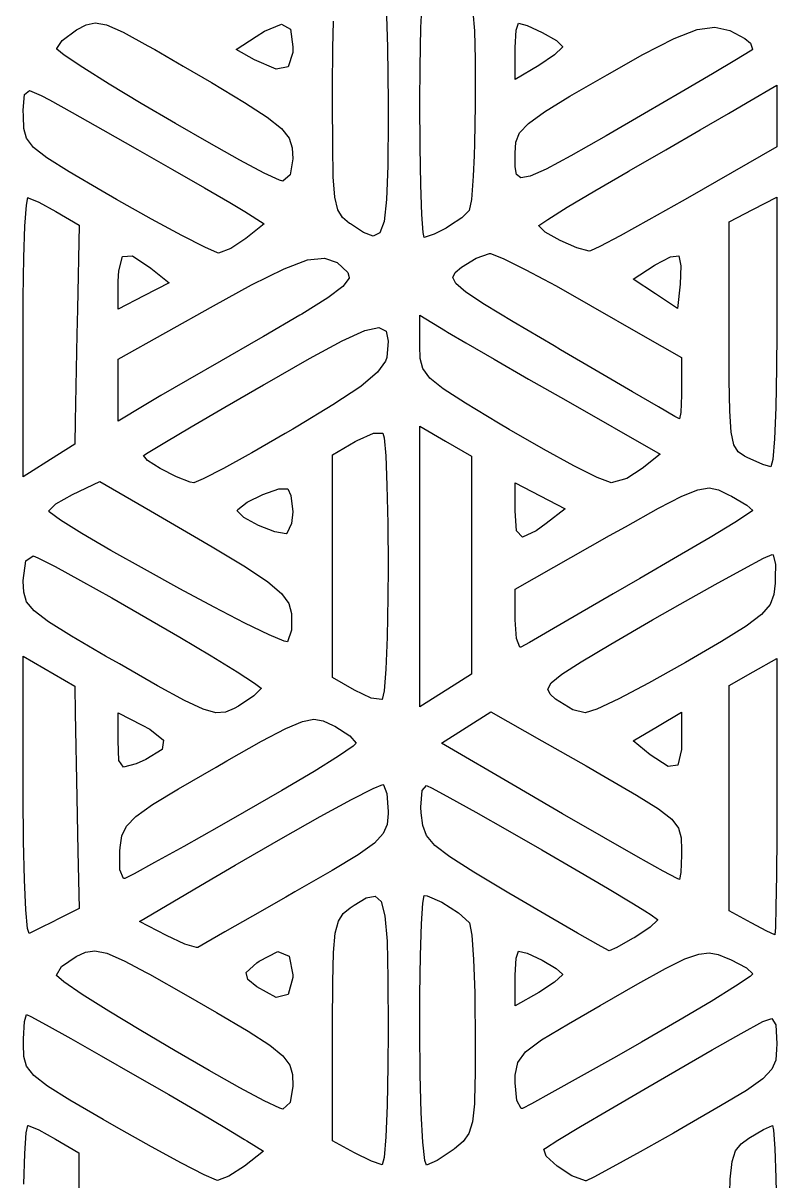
# Model space of a CAD drawing. Header units: millimetres. Extents: x 48 to 497, y 27 to 150.
# Drawn here: x 74.2 to 82.32, y 74.41 to 86.89 of the extents above; entities that cross this region are included whole.
import ezdxf

# ---------------------------------------------------------------- set-up
doc = ezdxf.new("R2010")
doc.units = ezdxf.units.MM
doc.layers.add('BLACK', color=20, linetype='Continuous')

msp = doc.modelspace()

# ---------------------------------------------------------------- linework, layer by layer
at = {"layer": 'BLACK', "linetype": 'Continuous'}
for p, q in [((78.488, 86.843), (78.504, 87.183)), ((78.113, 87.075), (78.128, 86.631)), ((74.878, 86.873), (74.976, 86.894)), ((74.976, 86.894), (75.099, 86.871)), ((77.537, 86.619), (77.546, 86.91)), ((79.046, 87.009), (79.065, 86.807)), ((74.62, 86.704), (74.776, 86.819)), ((74.776, 86.819), (74.878, 86.873)), ((75.099, 86.871), (75.278, 86.792)), ((75.278, 86.792), (75.543, 86.647)), ((76.712, 86.747), (76.802, 86.803)), ((76.802, 86.803), (76.986, 86.879)), ((76.986, 86.879), (77.08, 86.824)), ((77.08, 86.824), (77.107, 86.633)), ((78.478, 86.416), (78.488, 86.843)), ((79.065, 86.807), (79.072, 86.497)), ((79.502, 86.628), (79.515, 86.814)), ((79.515, 86.814), (79.54, 86.889)), ((79.54, 86.889), (79.631, 86.866)), ((79.631, 86.866), (79.795, 86.79)), ((79.795, 86.79), (79.948, 86.701)), ((81.218, 86.724), (81.467, 86.82)), ((81.467, 86.82), (81.656, 86.846)), ((81.656, 86.846), (81.817, 86.812)), ((81.817, 86.812), (81.979, 86.724)), ((74.562, 86.615), (74.62, 86.704)), ((75.543, 86.647), (75.618, 86.604)), ((76.494, 86.604), (76.712, 86.747)), ((79.948, 86.701), (80.015, 86.638)), ((80.881, 86.551), (81.218, 86.724)), ((81.979, 86.724), (82.04, 86.674)), ((82.04, 86.674), (82.063, 86.611)), ((74.563, 86.611), (74.562, 86.615)), ((74.642, 86.543), (74.563, 86.611)), ((74.841, 86.411), (74.642, 86.543)), ((75.618, 86.604), (75.925, 86.426)), ((76.694, 86.493), (76.494, 86.604)), ((77.105, 86.575), (77.057, 86.417)), ((77.107, 86.633), (77.105, 86.575)), ((77.535, 86.196), (77.537, 86.619)), ((78.128, 86.631), (78.133, 86.034)), ((79.502, 86.585), (79.502, 86.628)), ((79.502, 86.281), (79.502, 86.585)), ((79.929, 86.548), (79.758, 86.433)), ((80.013, 86.631), (79.929, 86.548)), ((80.015, 86.638), (80.013, 86.631)), ((80.494, 86.333), (80.881, 86.551)), ((82.038, 86.588), (81.888, 86.497)), ((82.065, 86.606), (82.038, 86.588)), ((82.063, 86.611), (82.065, 86.606)), ((75.127, 86.232), (74.841, 86.411)), ((75.925, 86.426), (76.228, 86.249)), ((76.926, 86.392), (76.694, 86.493)), ((77.057, 86.417), (76.926, 86.392)), ((78.475, 86.034), (78.478, 86.416)), ((79.072, 86.497), (79.072, 86.281)), ((79.758, 86.433), (79.502, 86.281)), ((81.888, 86.497), (81.631, 86.344)), ((79.072, 86.281), (79.073, 86.049)), ((80.094, 86.102), (80.494, 86.333)), ((81.631, 86.344), (81.292, 86.145)), ((74.213, 86.122), (74.267, 86.164)), ((74.267, 86.164), (74.392, 86.111)), ((75.471, 86.025), (75.127, 86.232)), ((76.228, 86.249), (76.586, 86.035)), ((77.535, 86.035), (77.535, 86.196)), ((81.292, 86.145), (80.898, 85.917)), ((82.003, 86.033), (82.324, 86.222)), ((82.324, 86.222), (82.324, 85.556)), ((74.201, 85.951), (74.213, 86.122)), ((74.392, 86.111), (74.483, 86.062)), ((74.483, 86.062), (74.729, 85.925)), ((75.84, 85.808), (75.471, 86.025)), ((76.586, 86.035), (76.586, 86.035)), ((76.586, 86.035), (76.831, 85.876)), ((77.536, 85.564), (77.535, 86.035)), ((78.133, 86.034), (78.133, 85.863)), ((78.478, 85.557), (78.475, 86.034)), ((79.073, 86.049), (79.073, 86.007)), ((79.819, 85.934), (80.094, 86.102)), ((81.804, 85.916), (82.003, 86.033)), ((74.202, 85.888), (74.201, 85.951)), ((74.729, 85.925), (75.058, 85.74)), ((79.073, 86.007), (79.066, 85.593)), ((79.646, 85.809), (79.819, 85.934)), ((80.898, 85.917), (80.483, 85.676)), ((81.498, 85.739), (81.804, 85.916)), ((74.207, 85.755), (74.202, 85.888)), ((76.205, 85.598), (75.84, 85.808)), ((76.831, 85.876), (76.984, 85.753)), ((78.133, 85.863), (78.13, 85.352)), ((79.551, 85.707), (79.646, 85.809)), ((74.235, 85.65), (74.207, 85.755)), ((74.311, 85.55), (74.235, 85.65)), ((75.058, 85.74), (75.431, 85.528)), ((76.984, 85.753), (77.066, 85.649)), ((77.066, 85.649), (77.1, 85.546)), ((79.511, 85.607), (79.551, 85.707)), ((80.483, 85.676), (80.104, 85.46)), ((81.127, 85.524), (81.498, 85.739)), ((74.456, 85.436), (74.311, 85.55)), ((75.431, 85.528), (75.809, 85.312)), ((76.535, 85.413), (76.205, 85.598)), ((77.1, 85.546), (77.107, 85.425)), ((77.543, 85.234), (77.536, 85.564)), ((78.485, 85.146), (78.478, 85.557)), ((79.066, 85.593), (79.061, 85.462)), ((79.502, 85.488), (79.511, 85.607)), ((80.731, 85.296), (81.127, 85.524)), ((82.324, 85.556), (81.362, 85.004)), ((74.695, 85.285), (74.456, 85.436)), ((76.798, 85.273), (76.535, 85.413)), ((77.107, 85.425), (77.079, 85.255)), ((79.061, 85.462), (79.052, 85.241)), ((79.502, 85.462), (79.502, 85.488)), ((79.502, 85.339), (79.502, 85.462)), ((80.104, 85.46), (79.838, 85.316)), ((75.051, 85.078), (74.695, 85.285)), ((75.809, 85.312), (76.154, 85.114)), ((76.964, 85.195), (76.798, 85.273)), ((78.13, 85.352), (78.118, 84.988)), ((79.516, 85.256), (79.502, 85.339)), ((79.838, 85.316), (79.664, 85.238)), ((80.361, 85.081), (80.72, 85.29)), ((80.72, 85.29), (80.731, 85.296)), ((77, 85.184), (76.964, 85.195)), ((77.079, 85.255), (77, 85.184)), ((77.561, 85.015), (77.543, 85.234)), ((78.497, 84.828), (78.485, 85.146)), ((79.052, 85.241), (79.032, 84.989)), ((79.563, 85.22), (79.516, 85.256)), ((79.664, 85.238), (79.563, 85.22)), ((75.207, 84.989), (75.051, 85.078)), ((76.154, 85.114), (76.426, 84.955)), ((80.063, 84.904), (80.361, 85.081)), ((74.219, 84.702), (74.234, 84.927)), ((74.234, 84.927), (74.25, 85.008)), ((74.25, 85.008), (74.255, 85.007)), ((74.255, 85.007), (74.368, 84.96)), ((74.368, 84.96), (74.552, 84.86)), ((75.583, 84.777), (75.207, 84.989)), ((76.426, 84.955), (76.588, 84.858)), ((77.592, 84.878), (77.561, 85.015)), ((78.118, 84.988), (78.092, 84.752)), ((79.032, 84.989), (79.008, 84.871)), ((79.854, 84.774), (80.063, 84.904)), ((81.305, 84.971), (80.943, 84.767)), ((81.362, 85.004), (81.305, 84.971)), ((82.067, 84.88), (82.324, 85.012)), ((82.324, 85.012), (82.324, 83.556)), ((74.552, 84.86), (74.802, 84.712)), ((75.909, 84.6), (75.583, 84.777)), ((76.588, 84.858), (76.796, 84.727)), ((77.643, 84.793), (77.592, 84.878)), ((77.717, 84.73), (77.643, 84.793)), ((78.511, 84.632), (78.497, 84.828)), ((78.93, 84.792), (78.797, 84.704)), ((79.008, 84.871), (78.93, 84.792)), ((79.76, 84.708), (79.854, 84.774)), ((81.811, 84.747), (82.067, 84.88)), ((74.208, 84.361), (74.219, 84.702)), ((74.802, 84.712), (74.784, 83.806)), ((76.796, 84.727), (76.6, 84.568)), ((77.727, 84.724), (77.717, 84.73)), ((77.869, 84.631), (77.727, 84.724)), ((78.092, 84.752), (78.046, 84.627)), ((78.759, 84.679), (78.629, 84.616)), ((78.797, 84.704), (78.759, 84.679)), ((79.758, 84.704), (79.76, 84.708)), ((79.827, 84.637), (79.758, 84.704)), ((80.943, 84.767), (80.637, 84.598)), ((81.811, 83.522), (81.811, 84.747)), ((76.156, 84.473), (75.909, 84.6)), ((76.6, 84.568), (76.439, 84.46)), ((77.973, 84.592), (77.869, 84.631)), ((78.046, 84.627), (77.973, 84.592)), ((78.524, 84.58), (78.511, 84.632)), ((78.629, 84.616), (78.524, 84.58)), ((79.987, 84.547), (79.827, 84.637)), ((80.168, 84.467), (79.987, 84.547)), ((80.637, 84.598), (80.417, 84.481)), ((76.293, 84.414), (76.156, 84.473)), ((76.306, 84.411), (76.293, 84.414)), ((76.439, 84.46), (76.306, 84.411)), ((79.082, 84.357), (79.227, 84.407)), ((79.227, 84.407), (79.237, 84.406)), ((79.237, 84.406), (79.373, 84.352)), ((80.301, 84.432), (80.168, 84.467)), ((80.314, 84.433), (80.301, 84.432)), ((80.417, 84.481), (80.314, 84.433)), ((74.201, 83.931), (74.208, 84.361)), ((75.229, 84.22), (75.271, 84.375)), ((75.271, 84.375), (75.379, 84.382)), ((75.379, 84.382), (75.575, 84.249)), ((77.012, 84.242), (77.266, 84.336)), ((77.266, 84.336), (77.449, 84.357)), ((77.449, 84.357), (77.585, 84.31)), ((77.585, 84.31), (77.701, 84.201)), ((78.923, 84.257), (79.082, 84.357)), ((79.373, 84.352), (79.619, 84.23)), ((80.776, 84.128), (81.001, 84.275)), ((81.001, 84.275), (81.011, 84.282)), ((81.011, 84.282), (81.177, 84.369)), ((81.177, 84.369), (81.268, 84.382)), ((81.268, 84.382), (81.269, 84.381)), ((81.269, 84.381), (81.289, 84.273)), ((81.289, 84.273), (81.282, 84.076)), ((75.225, 84.108), (75.229, 84.22)), ((75.575, 84.249), (75.773, 84.089)), ((76.662, 84.068), (77.012, 84.242)), ((77.701, 84.201), (77.712, 84.147)), ((77.712, 84.147), (77.714, 84.138)), ((78.831, 84.147), (78.857, 84.201)), ((78.864, 84.081), (78.831, 84.147)), ((78.857, 84.201), (78.923, 84.257)), ((79.619, 84.23), (79.81, 84.128)), ((75.225, 83.806), (75.225, 84.108)), ((75.773, 84.089), (75.499, 83.948)), ((76.253, 83.843), (76.662, 84.068)), ((77.647, 84.051), (77.483, 83.927)), ((77.714, 84.138), (77.647, 84.051)), ((78.971, 83.989), (78.864, 84.081)), ((79.81, 84.128), (79.944, 84.056)), ((79.944, 84.056), (80.317, 83.846)), ((81.015, 83.97), (80.776, 84.128)), ((81.282, 84.076), (81.255, 83.812)), ((74.199, 83.503), (74.201, 83.931)), ((75.499, 83.948), (75.225, 83.806)), ((77.483, 83.927), (77.203, 83.751)), ((79.172, 83.856), (78.971, 83.989)), ((81.255, 83.812), (81.015, 83.97)), ((74.784, 83.806), (74.779, 83.531)), ((75.225, 83.266), (76.253, 83.843)), ((79.483, 83.668), (79.172, 83.856)), ((80.317, 83.846), (80.881, 83.522)), ((77.183, 83.739), (76.789, 83.51)), ((77.203, 83.751), (77.183, 83.739)), ((78.475, 83.409), (78.475, 83.739)), ((78.475, 83.739), (78.753, 83.571)), ((79.922, 83.409), (79.483, 83.668)), ((74.779, 83.531), (74.76, 82.599)), ((77.64, 83.465), (77.883, 83.575)), ((77.883, 83.575), (78.035, 83.608)), ((78.035, 83.608), (78.113, 83.568)), ((78.113, 83.568), (78.135, 83.459)), ((78.753, 83.571), (78.774, 83.559)), ((78.774, 83.559), (78.973, 83.442)), ((80.881, 83.522), (81.298, 83.283)), ((81.812, 83.041), (81.811, 83.522)), ((82.324, 83.556), (82.321, 83.172)), ((74.199, 81.998), (74.199, 83.503)), ((76.731, 83.477), (76.334, 83.249)), ((76.789, 83.51), (76.731, 83.477)), ((77.286, 83.274), (77.64, 83.465)), ((78.135, 83.459), (78.119, 83.285)), ((78.479, 83.272), (78.475, 83.409)), ((78.973, 83.442), (79.277, 83.266)), ((79.992, 83.368), (79.922, 83.409)), ((76.805, 82.998), (77.286, 83.274)), ((78.119, 83.285), (78.107, 83.243)), ((78.507, 83.164), (78.479, 83.272)), ((80.407, 83.126), (79.992, 83.368)), ((81.298, 83.283), (81.298, 82.948)), ((75.225, 82.599), (75.225, 83.266)), ((76.334, 83.249), (75.972, 83.041)), ((78.107, 83.243), (78.02, 83.125)), ((78.582, 83.062), (78.507, 83.164)), ((79.277, 83.266), (79.648, 83.052)), ((82.321, 83.172), (82.313, 82.745)), ((75.972, 83.041), (75.682, 82.873)), ((78.02, 83.125), (77.838, 82.972)), ((78.727, 82.945), (78.582, 83.062)), ((79.648, 83.052), (80.049, 82.823)), ((80.767, 82.915), (80.407, 83.126)), ((81.818, 82.704), (81.812, 83.041)), ((76.373, 82.747), (76.789, 82.989)), ((76.789, 82.989), (76.805, 82.998)), ((77.838, 82.972), (77.539, 82.773)), ((78.967, 82.79), (78.727, 82.945)), ((81.048, 82.752), (80.767, 82.915)), ((81.298, 82.948), (81.297, 82.877)), ((75.682, 82.873), (75.503, 82.767)), ((77.539, 82.773), (77.161, 82.544)), ((79.324, 82.576), (78.967, 82.79)), ((80.049, 82.823), (81.067, 82.242)), ((81.297, 82.877), (81.29, 82.692)), ((75.503, 82.767), (75.225, 82.599)), ((76.01, 82.535), (76.373, 82.747)), ((81.225, 82.649), (81.048, 82.752)), ((81.276, 82.621), (81.225, 82.649)), ((81.29, 82.692), (81.276, 82.621)), ((81.833, 82.48), (81.818, 82.704)), ((82.313, 82.745), (82.299, 82.407)), ((74.76, 82.599), (74.755, 82.35)), ((75.727, 82.368), (76.01, 82.535)), ((77.161, 82.544), (77.107, 82.511)), ((78.475, 79.518), (78.475, 82.544)), ((78.475, 82.544), (78.753, 82.381)), ((79.437, 82.508), (79.324, 82.576)), ((77.025, 82.463), (76.663, 82.255)), ((77.107, 82.511), (77.025, 82.463)), ((77.799, 82.39), (77.976, 82.467)), ((77.976, 82.467), (78.078, 82.469)), ((78.078, 82.469), (78.091, 82.419)), ((78.091, 82.419), (78.108, 82.222)), ((79.809, 82.294), (79.437, 82.508)), ((81.862, 82.344), (81.833, 82.48)), ((82.299, 82.407), (82.281, 82.185)), ((74.755, 82.35), (74.562, 82.227)), ((75.548, 82.261), (75.727, 82.368)), ((77.535, 82.234), (77.779, 82.379)), ((77.779, 82.379), (77.799, 82.39)), ((78.753, 82.381), (79.031, 82.219)), ((80.136, 82.116), (79.809, 82.294)), ((81.908, 82.266), (81.862, 82.344)), ((74.562, 82.227), (74.199, 81.998)), ((75.496, 82.227), (75.548, 82.261)), ((75.539, 82.174), (75.496, 82.227)), ((75.677, 82.086), (75.539, 82.174)), ((76.626, 82.234), (76.358, 82.087)), ((76.663, 82.255), (76.626, 82.234)), ((77.535, 79.834), (77.535, 82.234)), ((78.108, 82.222), (78.121, 81.903)), ((79.031, 82.219), (79.031, 79.87)), ((81.067, 82.242), (80.873, 82.086)), ((81.975, 82.219), (81.908, 82.266)), ((82.003, 82.205), (81.975, 82.219)), ((82.175, 82.131), (82.003, 82.205)), ((82.281, 82.185), (82.26, 82.106)), ((75.851, 81.998), (75.677, 82.086)), ((76.358, 82.087), (76.14, 81.975)), ((80.387, 81.99), (80.136, 82.116)), ((80.873, 82.086), (80.706, 81.981)), ((82.26, 82.106), (82.175, 82.131)), ((74.73, 81.806), (75.026, 81.947)), ((75.026, 81.947), (75.572, 81.63)), ((76, 81.94), (75.851, 81.998)), ((76.038, 81.934), (76, 81.94)), ((76.14, 81.975), (76.038, 81.934)), ((78.121, 81.903), (78.13, 81.493)), ((79.502, 81.632), (79.502, 81.934)), ((79.502, 81.934), (79.773, 81.793)), ((80.53, 81.935), (80.387, 81.99)), ((80.54, 81.933), (80.53, 81.935)), ((80.706, 81.981), (80.54, 81.933)), ((74.553, 81.706), (74.73, 81.806)), ((76.613, 81.723), (76.784, 81.807)), ((76.784, 81.807), (76.956, 81.867)), ((76.956, 81.867), (77.053, 81.869)), ((77.053, 81.869), (77.086, 81.797)), ((77.086, 81.797), (77.107, 81.621)), ((79.773, 81.793), (80.044, 81.653)), ((81.05, 81.659), (81.301, 81.789)), ((81.301, 81.789), (81.473, 81.858)), ((81.473, 81.858), (81.594, 81.877)), ((81.594, 81.877), (81.695, 81.856)), ((81.695, 81.856), (81.804, 81.804)), ((81.804, 81.804), (81.834, 81.789)), ((81.834, 81.789), (82, 81.693)), ((74.477, 81.632), (74.553, 81.706)), ((76.513, 81.645), (76.613, 81.723)), ((80.044, 81.653), (79.837, 81.494)), ((80.691, 81.459), (81.05, 81.659)), ((82, 81.693), (82.067, 81.636)), ((74.481, 81.619), (74.477, 81.632)), ((74.602, 81.53), (74.481, 81.619)), ((74.833, 81.386), (74.602, 81.53)), ((75.572, 81.63), (76.045, 81.355)), ((76.508, 81.63), (76.513, 81.645)), ((76.578, 81.56), (76.508, 81.63)), ((76.737, 81.473), (76.578, 81.56)), ((77.107, 81.621), (77.093, 81.494)), ((79.517, 81.415), (79.502, 81.632)), ((82.031, 81.608), (81.871, 81.506)), ((82.064, 81.634), (82.031, 81.608)), ((82.067, 81.636), (82.064, 81.634)), ((76.914, 81.403), (76.737, 81.473)), ((77.034, 81.383), (76.914, 81.403)), ((77.093, 81.494), (77.042, 81.386)), ((78.13, 81.493), (78.133, 81.022)), ((79.584, 81.346), (79.517, 81.415)), ((79.731, 81.416), (79.584, 81.346)), ((79.837, 81.494), (79.731, 81.416)), ((80.521, 81.363), (80.691, 81.459)), ((81.871, 81.506), (81.604, 81.344)), ((75.144, 81.204), (74.833, 81.386)), ((76.045, 81.355), (76.236, 81.244)), ((77.042, 81.386), (77.034, 81.383)), ((79.502, 80.785), (80.521, 81.363)), ((81.604, 81.344), (81.255, 81.137)), ((75.506, 81), (75.144, 81.204)), ((76.236, 81.244), (76.596, 81.027)), ((82.182, 81.119), (82.273, 81.159)), ((82.273, 81.159), (82.283, 81.155)), ((82.283, 81.155), (82.31, 81.051)), ((74.199, 80.878), (74.227, 81.09)), ((74.227, 81.09), (74.306, 81.144)), ((74.306, 81.144), (74.359, 81.123)), ((74.359, 81.123), (74.543, 81.03)), ((74.543, 81.03), (74.819, 80.881)), ((76.596, 81.027), (76.838, 80.865)), ((81.255, 81.137), (80.849, 80.9)), ((81.969, 81.006), (82.182, 81.119)), ((82.31, 81.051), (82.308, 80.91)), ((75.887, 80.791), (75.506, 81)), ((78.133, 81.022), (78.131, 80.7)), ((80.849, 80.9), (80.561, 80.734)), ((81.66, 80.837), (81.969, 81.006)), ((82.308, 80.91), (82.308, 80.85)), ((74.199, 80.873), (74.199, 80.878)), ((74.205, 80.752), (74.199, 80.873)), ((74.819, 80.881), (75.155, 80.692)), ((76.258, 80.592), (75.887, 80.791)), ((76.838, 80.865), (76.986, 80.739)), ((79.502, 80.454), (79.502, 80.785)), ((81.281, 80.623), (81.66, 80.837)), ((82.308, 80.85), (82.292, 80.73)), ((74.237, 80.651), (74.205, 80.752)), ((74.318, 80.552), (74.237, 80.651)), ((75.155, 80.692), (75.522, 80.482)), ((76.986, 80.739), (77.063, 80.632)), ((78.131, 80.7), (78.123, 80.27)), ((80.561, 80.734), (80.182, 80.515)), ((82.292, 80.73), (82.251, 80.62)), ((74.471, 80.435), (74.318, 80.552)), ((76.589, 80.42), (76.258, 80.592)), ((77.063, 80.632), (77.092, 80.523)), ((80.985, 80.454), (81.281, 80.623)), ((82.251, 80.62), (82.159, 80.513)), ((74.72, 80.279), (74.471, 80.435)), ((75.522, 80.482), (75.889, 80.268)), ((76.851, 80.292), (76.589, 80.42)), ((77.092, 80.523), (77.092, 80.343)), ((79.516, 80.254), (79.502, 80.454)), ((80.182, 80.515), (79.872, 80.336)), ((80.534, 80.194), (80.985, 80.454)), ((82.159, 80.513), (81.994, 80.388)), ((75.088, 80.065), (74.72, 80.279)), ((77.013, 80.224), (76.851, 80.292)), ((77.092, 80.343), (77.049, 80.218)), ((79.872, 80.336), (79.658, 80.212)), ((81.994, 80.388), (81.729, 80.223)), ((75.889, 80.268), (76.227, 80.067)), ((77.049, 80.218), (77.013, 80.224)), ((78.123, 80.27), (78.109, 79.923)), ((79.552, 80.159), (79.516, 80.254)), ((79.566, 80.159), (79.552, 80.159)), ((79.658, 80.212), (79.566, 80.159)), ((80.214, 80.004), (80.534, 80.194)), ((81.729, 80.223), (81.34, 79.996)), ((74.199, 78.552), (74.199, 80.063)), ((74.199, 80.063), (74.755, 79.739)), ((75.237, 79.98), (75.088, 80.065)), ((76.227, 80.067), (76.506, 79.896)), ((82.068, 79.894), (82.324, 80.04)), ((82.324, 80.04), (82.324, 78.547)), ((75.649, 79.745), (75.237, 79.98)), ((78.109, 79.923), (78.091, 79.688)), ((80.006, 79.869), (80.214, 80.004)), ((81.306, 79.977), (80.941, 79.772)), ((81.34, 79.996), (81.306, 79.977)), ((76.506, 79.896), (76.695, 79.774)), ((77.77, 79.697), (77.535, 79.834)), ((79.031, 79.87), (78.777, 79.709)), ((79.857, 79.709), (79.893, 79.776)), ((79.893, 79.776), (80.006, 79.869)), ((81.812, 79.748), (82.068, 79.894)), ((74.755, 79.739), (74.761, 79.453)), ((75.94, 79.586), (75.649, 79.745)), ((76.764, 79.713), (76.687, 79.634)), ((76.695, 79.774), (76.764, 79.717)), ((76.764, 79.717), (76.764, 79.713)), ((77.952, 79.612), (77.77, 79.697)), ((78.091, 79.688), (78.069, 79.596)), ((78.777, 79.709), (78.475, 79.518)), ((79.879, 79.653), (79.857, 79.709)), ((79.939, 79.599), (79.879, 79.653)), ((80.941, 79.772), (80.622, 79.605)), ((81.811, 78.532), (81.812, 79.748)), ((76.14, 79.491), (75.94, 79.586)), ((76.687, 79.634), (76.519, 79.524)), ((78.067, 79.595), (77.952, 79.612)), ((78.069, 79.596), (78.067, 79.595)), ((80.124, 79.486), (79.939, 79.599)), ((80.622, 79.605), (80.384, 79.493)), ((74.761, 79.453), (74.779, 78.54)), ((75.225, 79.152), (75.225, 79.453)), ((75.225, 79.453), (75.482, 79.321)), ((76.277, 79.452), (76.14, 79.491)), ((76.379, 79.458), (76.277, 79.452)), ((76.475, 79.499), (76.379, 79.458)), ((76.519, 79.524), (76.475, 79.499)), ((78.975, 79.295), (79.241, 79.463)), ((79.241, 79.463), (79.791, 79.15)), ((80.259, 79.451), (80.124, 79.486)), ((80.384, 79.493), (80.259, 79.451)), ((81.036, 79.304), (81.298, 79.459)), ((81.298, 79.459), (81.298, 79.155)), ((75.482, 79.321), (75.566, 79.275)), ((76.768, 79.145), (77.03, 79.283)), ((77.03, 79.283), (77.209, 79.359)), ((77.209, 79.359), (77.334, 79.383)), ((77.334, 79.383), (77.435, 79.366)), ((77.435, 79.366), (77.541, 79.317)), ((77.541, 79.317), (77.558, 79.308)), ((77.558, 79.308), (77.722, 79.204)), ((78.709, 79.126), (78.975, 79.295)), ((80.775, 79.15), (81.036, 79.304)), ((75.232, 78.938), (75.225, 79.152)), ((75.566, 79.275), (75.712, 79.157)), ((75.712, 79.157), (75.697, 79.056)), ((77.722, 79.204), (77.788, 79.126)), ((81.298, 79.155), (81.295, 79.057)), ((75.697, 79.056), (75.521, 78.95)), ((76.395, 78.933), (76.768, 79.145)), ((77.756, 79.094), (77.599, 78.986)), ((77.788, 79.126), (77.756, 79.094)), ((77.788, 79.126), (77.788, 79.126)), ((79.511, 78.657), (78.709, 79.126)), ((79.791, 79.15), (80.268, 78.879)), ((80.96, 79), (80.775, 79.15)), ((81.295, 79.057), (81.256, 78.889)), ((75.281, 78.865), (75.232, 78.938)), ((75.417, 78.903), (75.281, 78.865)), ((75.521, 78.95), (75.417, 78.903)), ((76.28, 78.867), (76.395, 78.933)), ((77.599, 78.986), (77.335, 78.821)), ((81.151, 78.873), (80.96, 79)), ((75.875, 78.633), (76.28, 78.867)), ((77.335, 78.821), (76.987, 78.614)), ((80.268, 78.879), (80.46, 78.77)), ((81.256, 78.889), (81.151, 78.873)), ((77.972, 78.637), (78.077, 78.679)), ((78.077, 78.679), (78.084, 78.677)), ((78.084, 78.677), (78.119, 78.582)), ((78.499, 78.613), (78.546, 78.667)), ((78.546, 78.667), (78.607, 78.639)), ((80.015, 78.364), (79.511, 78.657)), ((80.46, 78.77), (80.812, 78.566)), ((74.203, 78.067), (74.199, 78.552)), ((74.779, 78.54), (74.79, 77.961)), ((75.595, 78.463), (75.875, 78.633)), ((76.987, 78.614), (76.582, 78.38)), ((77.74, 78.518), (77.972, 78.637)), ((78.119, 78.582), (78.13, 78.436)), ((78.487, 78.436), (78.499, 78.613)), ((78.607, 78.639), (78.799, 78.537)), ((78.799, 78.537), (79.08, 78.381)), ((80.812, 78.566), (81.048, 78.418)), ((81.811, 77.316), (81.811, 78.532)), ((82.324, 78.547), (82.323, 78.13)), ((75.415, 78.336), (75.595, 78.463)), ((77.401, 78.333), (77.74, 78.518)), ((78.13, 78.436), (78.133, 78.387)), ((78.491, 78.373), (78.487, 78.436)), ((81.048, 78.418), (81.191, 78.305)), ((75.313, 78.23), (75.415, 78.336)), ((76.582, 78.38), (76.313, 78.228)), ((76.976, 78.093), (77.401, 78.333)), ((78.133, 78.365), (78.124, 78.249)), ((78.133, 78.387), (78.133, 78.365)), ((78.508, 78.238), (78.491, 78.373)), ((79.08, 78.381), (79.421, 78.188)), ((80.46, 78.107), (80.015, 78.364)), ((81.191, 78.305), (81.265, 78.207)), ((75.264, 78.125), (75.313, 78.23)), ((76.313, 78.228), (75.931, 78.012)), ((78.124, 78.249), (78.082, 78.15)), ((78.549, 78.128), (78.508, 78.238)), ((79.421, 78.188), (79.79, 77.976)), ((81.265, 78.207), (81.293, 78.103)), ((74.212, 77.651), (74.203, 78.067)), ((75.244, 78), (75.264, 78.125)), ((76.485, 77.809), (76.976, 78.093)), ((77.986, 78.048), (77.81, 77.922)), ((78.082, 78.15), (77.986, 78.048)), ((78.638, 78.022), (78.549, 78.128)), ((80.828, 77.897), (80.46, 78.107)), ((81.293, 78.103), (81.297, 77.974)), ((82.323, 78.13), (82.32, 77.701)), ((74.79, 77.961), (74.802, 77.341)), ((75.241, 77.961), (75.244, 78)), ((75.242, 77.759), (75.241, 77.961)), ((75.931, 78.012), (75.616, 77.837)), ((77.81, 77.922), (77.532, 77.753)), ((78.799, 77.898), (78.638, 78.022)), ((79.79, 77.976), (80.16, 77.761)), ((81.297, 77.916), (81.29, 77.729)), ((81.297, 77.974), (81.297, 77.916)), ((75.616, 77.837), (75.395, 77.716)), ((76.173, 77.626), (76.485, 77.809)), ((79.057, 77.734), (78.799, 77.898)), ((81.098, 77.746), (80.828, 77.897)), ((75.28, 77.666), (75.242, 77.759)), ((75.296, 77.665), (75.28, 77.666)), ((75.395, 77.716), (75.296, 77.665)), ((77.532, 77.753), (77.128, 77.521)), ((79.435, 77.509), (79.057, 77.734)), ((80.16, 77.761), (80.499, 77.561)), ((81.25, 77.665), (81.098, 77.746)), ((81.276, 77.654), (81.25, 77.665)), ((81.29, 77.729), (81.276, 77.654)), ((82.32, 77.701), (82.315, 77.361)), ((74.227, 77.329), (74.212, 77.651)), ((75.453, 77.202), (76.173, 77.626)), ((80.499, 77.561), (80.778, 77.393)), ((77.03, 77.465), (76.67, 77.259)), ((77.128, 77.521), (77.03, 77.465)), ((77.766, 77.378), (77.898, 77.457)), ((77.898, 77.457), (77.994, 77.477)), ((77.994, 77.477), (78.059, 77.419)), ((78.059, 77.419), (78.1, 77.263)), ((78.508, 77.401), (78.524, 77.482)), ((78.524, 77.482), (78.553, 77.478)), ((78.553, 77.478), (78.712, 77.409)), ((78.712, 77.409), (78.892, 77.297)), ((79.502, 77.469), (79.435, 77.509)), ((79.866, 77.256), (79.502, 77.469)), ((74.245, 77.127), (74.227, 77.329)), ((74.802, 77.341), (74.565, 77.222)), ((77.597, 77.205), (77.649, 77.287)), ((77.649, 77.287), (77.725, 77.349)), ((77.725, 77.349), (77.766, 77.378)), ((78.494, 77.177), (78.508, 77.401)), ((78.892, 77.297), (79.008, 77.191)), ((80.778, 77.393), (80.901, 77.316)), ((80.901, 77.316), (80.968, 77.275)), ((82.046, 77.189), (81.811, 77.316)), ((82.315, 77.361), (82.309, 77.138)), ((74.526, 77.202), (74.38, 77.129)), ((74.565, 77.222), (74.526, 77.202)), ((75.746, 77.051), (75.453, 77.202)), ((76.67, 77.259), (76.373, 77.089)), ((77.563, 77.075), (77.597, 77.205)), ((78.1, 77.263), (78.122, 76.991)), ((78.484, 76.837), (78.494, 77.177)), ((79.008, 77.191), (79.011, 77.187)), ((79.011, 77.187), (79.035, 77.055)), ((80.174, 77.077), (79.866, 77.256)), ((81.037, 77.218), (80.96, 77.141)), ((80.968, 77.275), (81.038, 77.223)), ((81.038, 77.223), (81.037, 77.218)), ((82.216, 77.099), (82.046, 77.189)), ((74.263, 77.071), (74.245, 77.127)), ((74.38, 77.129), (74.263, 77.071)), ((75.943, 76.959), (75.746, 77.051)), ((76.373, 77.089), (76.167, 76.972)), ((77.545, 76.866), (77.563, 77.075)), ((79.035, 77.055), (79.054, 76.791)), ((80.397, 76.95), (80.174, 77.077)), ((80.793, 77.03), (80.77, 77.017)), ((80.96, 77.141), (80.793, 77.03)), ((82.302, 77.058), (82.216, 77.099)), ((82.309, 77.138), (82.302, 77.058)), ((82.302, 77.058), (82.302, 77.058)), ((76.068, 76.921), (75.943, 76.959)), ((76.081, 76.923), (76.068, 76.921)), ((76.167, 76.972), (76.081, 76.923)), ((78.122, 76.991), (78.131, 76.586)), ((80.508, 76.89), (80.397, 76.95)), ((80.6, 76.923), (80.515, 76.887)), ((80.77, 77.017), (80.6, 76.923)), ((74.612, 76.718), (74.771, 76.826)), ((74.771, 76.826), (74.87, 76.871)), ((74.87, 76.871), (74.973, 76.887)), ((74.973, 76.887), (75.103, 76.86)), ((75.103, 76.86), (75.289, 76.779)), ((76.744, 76.775), (76.945, 76.877)), ((76.945, 76.877), (77.067, 76.827)), ((77.067, 76.827), (77.107, 76.627)), ((77.536, 76.548), (77.545, 76.866)), ((78.477, 76.41), (78.484, 76.837)), ((79.054, 76.791), (79.067, 76.432)), ((79.502, 76.624), (79.515, 76.808)), ((79.515, 76.808), (79.54, 76.883)), ((79.54, 76.883), (79.632, 76.859)), ((79.632, 76.859), (79.796, 76.784)), ((79.796, 76.784), (79.947, 76.697)), ((80.515, 76.887), (80.508, 76.89)), ((81.123, 76.695), (81.334, 76.798)), ((81.334, 76.798), (81.484, 76.851)), ((81.484, 76.851), (81.595, 76.864)), ((81.595, 76.864), (81.691, 76.845)), ((81.691, 76.845), (81.796, 76.804)), ((81.796, 76.804), (81.824, 76.792)), ((81.824, 76.792), (81.997, 76.703)), ((74.557, 76.625), (74.612, 76.718)), ((75.289, 76.779), (75.525, 76.652)), ((76.602, 76.652), (76.717, 76.755)), ((76.717, 76.755), (76.744, 76.775)), ((79.947, 76.697), (80.014, 76.634)), ((80.825, 76.531), (81.123, 76.695)), ((81.997, 76.703), (82.067, 76.638)), ((74.558, 76.621), (74.557, 76.625)), ((74.638, 76.551), (74.558, 76.621)), ((74.837, 76.416), (74.638, 76.551)), ((75.525, 76.652), (75.562, 76.633)), ((75.562, 76.633), (75.952, 76.411)), ((76.623, 76.576), (76.602, 76.652)), ((76.717, 76.499), (76.623, 76.576)), ((77.106, 76.597), (77.057, 76.414)), ((77.107, 76.627), (77.106, 76.597)), ((77.535, 76.093), (77.536, 76.548)), ((78.131, 76.586), (78.133, 76.028)), ((79.502, 76.588), (79.502, 76.624)), ((79.502, 76.293), (79.502, 76.588)), ((79.929, 76.549), (79.758, 76.438)), ((80.013, 76.628), (79.929, 76.549)), ((80.014, 76.634), (80.013, 76.628)), ((80.419, 76.297), (80.825, 76.531)), ((82.035, 76.608), (81.879, 76.503)), ((82.055, 76.627), (82.035, 76.608)), ((82.067, 76.638), (82.055, 76.627)), ((75.123, 76.235), (74.837, 76.416)), ((75.952, 76.411), (76.283, 76.22)), ((76.927, 76.381), (76.717, 76.499)), ((77.057, 76.414), (76.927, 76.381)), ((78.475, 76.028), (78.477, 76.41)), ((79.067, 76.432), (79.069, 76.293)), ((79.758, 76.438), (79.502, 76.293)), ((81.879, 76.503), (81.615, 76.339)), ((79.069, 76.293), (79.073, 76.013)), ((80.079, 76.1), (80.419, 76.297)), ((81.615, 76.339), (81.269, 76.133)), ((74.213, 76.124), (74.237, 76.199)), ((74.237, 76.199), (74.281, 76.178)), ((74.281, 76.178), (74.449, 76.087)), ((75.467, 76.026), (75.123, 76.235)), ((76.283, 76.22), (76.626, 76.018)), ((82.174, 76.125), (82.269, 76.156)), ((82.269, 76.156), (82.313, 76.087)), ((74.202, 75.936), (74.213, 76.124)), ((74.449, 76.087), (74.712, 75.94)), ((77.535, 76.026), (77.535, 76.093)), ((79.787, 75.925), (80.079, 76.1)), ((81.269, 76.133), (80.864, 75.9)), ((81.94, 75.996), (82.174, 76.125)), ((82.313, 76.087), (82.323, 75.882)), ((74.202, 75.878), (74.202, 75.936)), ((74.712, 75.94), (75.041, 75.754)), ((75.838, 75.806), (75.467, 76.026)), ((76.626, 76.018), (76.857, 75.869)), ((77.535, 74.836), (77.535, 76.026)), ((78.133, 76.028), (78.131, 75.646)), ((78.479, 75.551), (78.475, 76.028)), ((79.073, 75.971), (79.072, 75.536)), ((79.073, 76.013), (79.073, 75.971)), ((79.615, 75.797), (79.787, 75.925)), ((81.627, 75.818), (81.94, 75.996)), ((74.208, 75.747), (74.202, 75.878)), ((76.203, 75.595), (75.838, 75.806)), ((76.857, 75.869), (76.999, 75.754)), ((79.531, 75.682), (79.615, 75.797)), ((80.864, 75.9), (80.596, 75.748)), ((81.266, 75.611), (81.627, 75.818)), ((82.322, 75.827), (82.312, 75.708)), ((82.323, 75.882), (82.322, 75.827)), ((82.323, 75.882), (82.323, 75.882)), ((74.237, 75.642), (74.208, 75.747)), ((75.041, 75.754), (75.403, 75.546)), ((76.999, 75.754), (77.073, 75.654)), ((79.503, 75.546), (79.531, 75.682)), ((80.596, 75.748), (80.214, 75.533)), ((82.312, 75.708), (82.27, 75.608)), ((74.314, 75.543), (74.237, 75.642)), ((74.461, 75.428), (74.314, 75.543)), ((75.403, 75.546), (75.769, 75.335)), ((76.534, 75.41), (76.203, 75.595)), ((77.073, 75.654), (77.102, 75.551)), ((77.102, 75.551), (77.107, 75.426)), ((78.131, 75.646), (78.122, 75.219)), ((78.491, 75.14), (78.479, 75.551)), ((79.072, 75.536), (79.07, 75.461)), ((79.502, 75.461), (79.503, 75.546)), ((80.214, 75.533), (79.9, 75.357)), ((80.889, 75.392), (81.266, 75.611)), ((82.27, 75.608), (82.172, 75.506)), ((74.702, 75.276), (74.461, 75.428)), ((76.798, 75.269), (76.534, 75.41)), ((77.107, 75.426), (77.079, 75.25)), ((79.07, 75.461), (79.064, 75.236)), ((79.521, 75.271), (79.502, 75.461)), ((82.172, 75.506), (81.996, 75.381)), ((75.769, 75.335), (76.109, 75.137)), ((79.9, 75.357), (79.68, 75.237)), ((80.526, 75.18), (80.889, 75.392)), ((81.996, 75.381), (81.717, 75.213)), ((75.061, 75.067), (74.702, 75.276)), ((76.965, 75.19), (76.798, 75.269)), ((77, 75.18), (76.965, 75.19)), ((77.079, 75.25), (77, 75.18)), ((78.122, 75.219), (78.108, 74.881)), ((79.064, 75.236), (79.043, 75.04)), ((79.569, 75.186), (79.521, 75.271)), ((79.582, 75.187), (79.569, 75.186)), ((79.68, 75.237), (79.582, 75.187)), ((80.207, 74.991), (80.526, 75.18)), ((81.717, 75.213), (81.359, 75.006)), ((75.207, 74.983), (75.061, 75.067)), ((76.109, 75.137), (76.391, 74.97)), ((78.508, 74.822), (78.491, 75.14)), ((79.043, 75.04), (79.005, 74.916)), ((74.216, 74.701), (74.232, 74.922)), ((74.232, 74.922), (74.25, 75.002)), ((74.25, 75.002), (74.255, 75.001)), ((74.255, 75.001), (74.367, 74.955)), ((74.367, 74.955), (74.549, 74.855)), ((75.582, 74.772), (75.207, 74.983)), ((76.391, 74.97), (76.586, 74.852)), ((79.005, 74.916), (78.941, 74.83)), ((79.965, 74.845), (80.207, 74.991)), ((81.21, 74.921), (80.851, 74.718)), ((81.314, 74.981), (81.21, 74.921)), ((81.359, 75.006), (81.314, 74.981)), ((82.021, 74.864), (82.181, 74.96)), ((82.181, 74.96), (82.278, 75.002)), ((82.278, 75.002), (82.29, 74.951)), ((82.29, 74.951), (82.303, 74.754)), ((74.549, 74.855), (74.798, 74.708)), ((76.586, 74.852), (76.612, 74.836)), ((76.612, 74.836), (76.792, 74.724)), ((77.77, 74.709), (77.535, 74.836)), ((78.108, 74.881), (78.09, 74.657)), ((78.53, 74.625), (78.508, 74.822)), ((78.941, 74.83), (78.849, 74.752)), ((79.829, 74.759), (79.965, 74.845)), ((81.88, 74.729), (81.938, 74.803)), ((81.938, 74.803), (82.021, 74.864)), ((74.205, 74.371), (74.216, 74.701)), ((74.798, 74.708), (74.798, 73.691)), ((75.906, 74.595), (75.582, 74.772)), ((76.792, 74.724), (76.586, 74.565)), ((77.954, 74.618), (77.77, 74.709)), ((78.834, 74.74), (78.662, 74.623)), ((78.842, 74.747), (78.834, 74.74)), ((78.849, 74.752), (78.842, 74.747)), ((79.813, 74.747), (79.829, 74.759)), ((79.836, 74.673), (79.813, 74.747)), ((79.956, 74.563), (79.836, 74.673)), ((80.851, 74.718), (80.555, 74.555)), ((81.843, 74.613), (81.88, 74.729)), ((82.303, 74.754), (82.314, 74.436)), ((76.149, 74.47), (75.906, 74.595)), ((76.586, 74.565), (76.418, 74.455)), ((78.069, 74.578), (77.954, 74.618)), ((78.09, 74.657), (78.069, 74.578)), ((78.069, 74.578), (78.069, 74.578)), ((78.549, 74.574), (78.53, 74.625)), ((78.662, 74.623), (78.549, 74.574)), ((80.116, 74.461), (79.956, 74.563)), ((80.555, 74.555), (80.351, 74.446)), ((81.822, 74.425), (81.843, 74.613)), ((76.282, 74.411), (76.149, 74.47)), ((76.294, 74.408), (76.282, 74.411)), ((76.418, 74.455), (76.294, 74.408)), ((80.261, 74.407), (80.116, 74.461)), ((80.351, 74.446), (80.267, 74.407)), ((81.813, 74.135), (81.822, 74.425)), ((82.314, 74.436), (82.321, 74.025)), ((80.267, 74.407), (80.261, 74.407))]:
    msp.add_line(p, q, dxfattribs=at)

doc.saveas('drawing.dxf')
